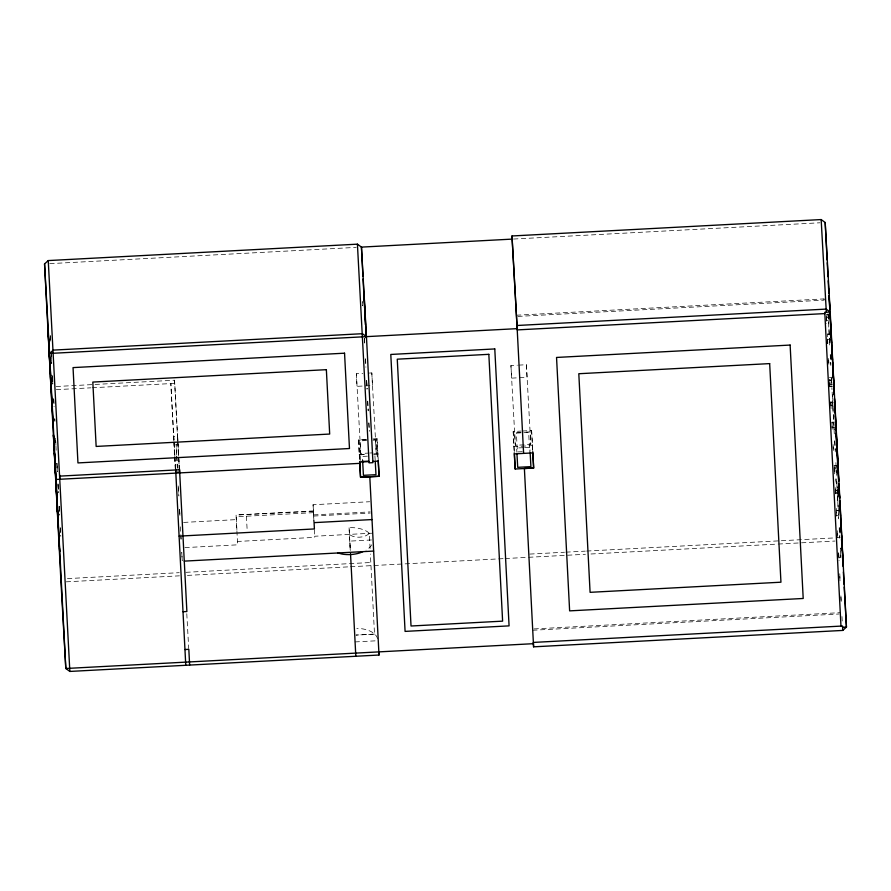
<?xml version="1.0" encoding="UTF-8"?>
<svg xmlns="http://www.w3.org/2000/svg" width="891" height="891" viewBox="0 0 891 891"><rect width="100%" height="100%" fill="white"/><g stroke="black" fill="none" stroke-linecap="round" stroke-linejoin="round"><path stroke-width="0.67" stroke-dasharray="4.46 3.34" d="M835.279 490.729L835.424 493.347L837.25 492.01M350.219 549.881L349.083 527.795L351.633 527.628A23.222 13.454 -3 0 1 367.46 531.76L370.756 534.589M49.796 263.647L356.188 247.386M513.539 239.044L819.932 222.783M516.412 315.214L824.03 298.897L824.175 301.581M517.86 316.405L824.097 300.156L824.03 298.897M826.146 314.4L828.73 314.267M828.24 317.241L826.302 317.341L826.648 323.355M826.503 320.571L828.43 320.47M827.349 333.969L829.922 333.835M829.733 342.623L829.309 334.504L827.371 334.604L827.839 343.503M827.449 339.605L830.022 339.471M56.133 386.516L174.558 380.223L177.855 440.399M56.3 389.657L90.804 387.83M92.185 387.752L174.714 383.375M369.888 385.658L357.001 386.338L356.355 373.741L362.793 373.396M369.23 373.062L371.814 372.917L376.214 452.673L369.776 453.018M518.662 365.132L526.392 364.72L527.038 377.316L511.579 378.14L510.933 365.544L517.37 365.199M829.398 377.416L831.971 377.272M829.532 379.967L831.47 379.867L831.849 386.694M829.755 380.602L831.682 380.502L831.47 376.436L831.682 380.502M832.528 384.233L829.955 384.377L829.721 380.245M829.9 386.36L832.472 386.226M177.888 441.168L177.621 436.267L173.756 436.479L173.968 440.566M830.702 402.609L833.274 402.476M830.846 405.372L832.784 405.271M359.273 454.833L365.811 454.488L359.273 454.833L358.494 439.709L366.446 439.285M372.984 438.94L377.049 438.728L378.241 460.313M522.349 431.021L531.626 430.531L532.406 445.645L513.884 446.636L513.194 431.511L521.046 431.088M366.947 439.753L359.374 440.165L360.565 461.56M373.73 439.363L376.269 439.23L377.394 459.355M366.546 440.544L360.109 440.889L360.755 453.497L368.484 453.085M372.984 440.21L375.568 440.065L376.214 452.673M521.124 432.347L514.686 432.692L515.332 445.288L530.791 444.475L530.145 431.868L522.416 432.28M831.904 422.178L834.477 422.044M831.938 422.935L833.865 422.835L834.221 429.674M831.982 427.346L833.92 427.246L834.21 432.58M832.005 427.814L834.577 427.68M373.663 454.076L377.829 453.909L377.049 438.728M523.229 447.683L516.635 448.028L516.858 452.171M524.554 447.605L529.833 447.327L530.067 451.47M522.282 451.681L517.415 451.949L516.368 433.126L528.653 432.469L529.7 451.291M833.954 465.625L836.526 465.481M836.404 474.881L836.014 467.953L834.087 468.053L834.288 471.996M834.266 468.076L836.192 467.975L835.914 462.507M313.944 521.647L313.075 504.74L369.631 501.733M184.916 547.62L237.63 544.824L236.082 514.998L313.398 510.899M313.42 511.401L236.082 514.998M313.487 512.659L236.171 516.758L237.006 531.704M313.643 514.898L370.199 511.902M183.613 522.416L236.327 519.62M313.71 516.045L370.266 513.049M835.235 490.406L837.172 490.306L837.707 500.107L835.769 500.207M835.257 490.818L837.83 490.685M835.39 493.391L837.328 493.291M372.638 533.163L314.701 536.237L314.768 537.362L237.44 541.461L237.63 544.824M839.032 510.253L836.46 510.387L838.409 510.799L838.62 514.931M371.469 539.968L349.829 541.115L350.33 550.783M836.538 515.588L838.464 515.488L838.62 518.217M67.438 578.604L179.236 572.679M185.863 572.323L372.449 562.421M529.8 554.079L564.46 552.242M565.852 552.164L585.264 551.139M586.646 551.061L834.811 537.897M837.585 537.752L840.157 537.607M66.212 581.834L179.392 575.831M187.4 575.397L349.116 566.821M350.497 566.743L372.616 565.573M373.997 565.507L503.738 558.624M505.119 558.546L527.205 557.376M528.586 557.298L585.42 554.28M590.967 553.99L776.74 544.134M778.133 544.056L834.967 541.049M838.899 557.744L840.826 557.643L840.324 547.998L840.826 557.643M374.51 634.091L355.977 635.071L374.51 634.158L370.378 554.046M533.999 628.923L840.224 612.674M532.673 630.249L839.066 613.999M355.03 641.921L376.67 640.774M373.852 454.109L377.829 453.909M367.393 456.17L362.37 456.426L362.604 460.469M377.84 638.68L375.957 635.406L372.661 632.51A23.222 13.454 -3 0 0 356.834 628.378M835.357 478.89L837.417 488.012M828.162 314.077L828.619 322.252M829.009 329.057L829.309 334.504M828.062 313.832L828.597 323.756M830.234 354.629L830.846 365.522M832.294 394.769L833.118 409.47M833.419 414.816L833.865 422.835M833.074 410.595L832.617 402.075L830.679 402.175L831.058 407.031M834.7 441.245L835.301 451.937M835.903 462.629L836.192 467.975M836.783 481.686L838.409 510.799M839.199 528.519L839.745 538.231M826.391 316.906L826.525 321.25M827.661 343.447L827.427 339.115L829.365 339.003L829.721 345.519L828.073 313.61M828.608 360.176L828.842 364.263M829.755 383.809L829.922 386.794M833.074 446.703L833.274 450.545M834.199 467.073L834.499 472.586L834.176 465.425M834.165 469.434L834.466 474.981M835.301 489.727L835.535 493.859M837.518 533.241L837.807 538.331M838.665 553.578L838.899 558.033M839.745 576.488L839.979 580.843M840.904 597.248L841.126 601.503M841.984 616.539L842.363 623.544M531.626 430.531L532.896 453.463M532.384 445.099L532.751 451.648M526.392 364.72L530.791 444.475M510.933 365.544L515.332 445.288M513.194 431.511L514.452 454.533M513.873 445.99L514.252 452.862M377.806 453.385L378.196 460.491M374.922 455.802L375.156 459.845M362.76 305.702L362.537 301.648L362.715 305.813M364.441 338.446L364.798 345.274M365.555 358.772L365.934 365.522M366.624 380.769L367.059 388.977M367.738 401.095L368.25 410.573M368.818 423.036L369.264 431.11M356.355 373.741L360.755 453.497M358.494 439.709L359.775 462.774M359.251 454.154L359.574 460.101M349.083 527.795L350.308 549.814M313.075 504.74L314.077 522.638M246.384 516.223L247.219 531.147M177.933 441.78L179.559 469.757M186.787 613.721L188.714 648.548M176.719 455.078L176.106 444.03L177.354 468.354M176.797 456.459L177.42 467.497M178.256 485.951L178.801 495.608M179.57 509.407L179.96 516.301L179.614 509.563M180.873 536.594L181.018 539.255M181.764 552.587L182.209 560.573L181.786 552.476M174.836 455.758L170.849 383.587L173.801 440.566M174.87 456.56L175.527 468.154M50.531 339.772L50.23 334.314L50.676 342.489M51.121 351.889L51.756 363.55M52.346 375.768L52.803 384.088L52.402 375.902M53.616 398.489L54.073 406.619M55.688 440.767L56.133 448.552M56.968 463.532L57.414 471.562M58.16 484.949L58.528 491.709M56.868 463.509L57.302 471.306L56.89 463.275M58.015 484.091L58.461 492.478M59.229 506.311L59.697 514.608M59.096 506.255L59.24 508.794M60.287 527.595L60.755 535.892M830.356 354.796L830.846 364.263M834.789 440.622L835.279 450.189M839.266 527.327L839.756 536.972M831.47 379.867L831.971 389.59M832.138 392.096L833.208 413.513M833.308 414.66L834.288 433.917M836.014 467.953L836.426 475.839M836.616 478.901L838.687 518.852M826.436 315.481L826.725 321.027M828.619 358.494L828.908 364.363M829.733 379.343L830.089 386.282M830.88 401.551L831.169 407.109M831.949 422.379L832.305 429.328M833.096 444.598L833.341 450.3M835.324 487.633L835.602 493.191M836.393 508.46L836.738 515.833M837.54 530.68L837.896 538.454M838.631 552.62L839.055 560.795M839.768 573.715L840.124 580.654M840.915 595.934L841.193 601.481M827.505 339.805L827.672 343.258M829.744 384.043L829.9 386.906M830.824 404.146L831.069 409.014M831.96 426.154L832.127 429.373M836.393 512.069L836.604 516.201M371.814 372.917L372.46 385.525M364.519 338.201L364.876 345.017M366.702 380.535L367.125 388.721M368.885 422.824L369.308 430.999M364.408 338.558L364.764 345.385M365.466 359.028L365.889 367.226M366.602 380.936L367.014 389.111M367.649 401.362L368.139 410.896M370.088 548.522L369.308 533.341A11.46 6.638 -3 0 1 359.563 537.195A11.46 6.638 -3 0 1 349.45 534.4M314.356 529.61L314.768 537.362M177.621 436.267L177.977 443.083M178.022 443.885L179.28 468.243M174.558 380.223L177.665 440.366M177.732 441.747L179.091 468.154M178.49 487.9L178.913 496.031M179.47 509.596L179.826 516.346M180.472 526.826L181.096 538.977M174.035 441.925L174.736 455.546M174.814 456.905L175.416 468.454M173.868 441.958L174.58 455.858M174.658 457.25L175.226 468.365M52.614 377.127L52.97 384.066M53.761 399.335L54.117 406.274M59.307 506.767L59.519 510.866M60.41 528.151L60.822 536.226M51.299 354.674L51.7 363.439M55.543 438.205L56.166 450.245M57.948 483.88L58.416 492.266M59.174 507.068L59.597 515.154M371.703 544.846A23.222 13.454 -3 0 1 366.023 550.192M54.908 421.532L54.752 418.826L54.908 421.532"/><path stroke-width="1.34" d="M60.978 582.113L44.55 263.925L48.248 260.573L357.414 244.167L361.445 247.108L512.158 239.111L517.159 328.567M533.353 642.701L533.586 646.833L842.752 630.427L846.45 627.075L830.189 312.039L825.189 222.505L821.157 219.565L511.991 235.97L512.158 239.111M362.927 551.64L359.83 552.921A23.222 13.454 -3 0 1 342.099 554.068L337.878 552.966M511.991 235.97L517.003 325.493L826.157 309.099L830.189 312.039L824.776 312.329L840.97 626.106M517.159 328.645L49.551 353.46L44.55 263.925M517.226 329.904L824.843 313.587M59.764 476.117L179.559 469.757L186.876 611.527L183.011 611.727M361.835 461.493L368.139 461.159M369.019 461.605L359.741 462.095L360.532 477.22L379.076 476.295L378.296 461.115L372.884 461.393M175.761 472.286L179.626 472.085L179.425 468.766M56.055 479.469L359.808 463.353M515.143 469.011L533.653 468.031L532.874 452.906L514.441 453.887L515.143 469.011L514.252 452.862M372.015 519.564L314.077 522.638L314.4 528.942L179.113 536.126M184.281 561.118L373.641 551.072M184.96 649.539L188.825 649.327L189.638 665.076M533.364 642.422L842.518 626.017L842.752 630.427M533.419 643.681L65.811 668.495L60.811 578.961M842.585 627.275L846.45 627.075L844.211 587.124M357.414 244.167L369.086 462.863L372.95 462.663L366.446 336.642L362.414 333.702L53.26 350.107L49.551 353.46L65.811 668.495L69.843 671.435L379.009 655.03L369.798 476.73M838.899 494.527L839.489 497.133M828.931 292.838L828.708 288.996L828.864 291.78M829.064 295.389L829.833 308.965M829.944 311.249L833.82 384.166L832.628 362.693M831.515 342.812L831.314 339.404M831.793 347.713L832.472 359.975M833.553 382.317L834.232 394.668M834.711 405.16L835.09 411.831M836.226 434.006L836.939 446.491M837.061 448.964L838.364 472.375L834.455 398.555L835.001 412.644M837.952 467.853L838.698 481.251L837.952 468.065M838.854 484.013L839.645 498.214M839.779 500.542L840.347 510.699M839.122 490.618L839.489 497.278M841.382 533.041L840.625 519.475L841.16 531.994M841.516 535.346L842.919 560.584L840.324 510.187M841.516 538.921L842.14 549.936M842.441 555.449L843.064 566.464M843.365 571.977L844.067 584.373M821.157 219.565L826.325 312.251M532.751 451.648L533.653 468.031L524.387 468.521L533.586 646.833M530.145 452.84L530.913 466.628L517.716 467.33L516.936 453.541M378.196 460.491L379.076 476.295L360.532 477.22L359.641 461.415M375.234 461.204L375.98 474.703L363.428 475.326L362.604 460.469M366.446 336.642L361.445 247.108L362.938 276.188M366.324 337.834L365.934 330.594M378.853 652.279L379.009 655.03M175.627 468.978L185.774 665.287M48.248 260.573L69.843 671.435M59.697 475.137L59.92 479.269M51.155 389.1L47.824 325.939L50.609 375.846L50.575 375.178M49.105 350.631L49.896 365.043M833.62 380.401L833.82 384.166M838.13 467.875L838.364 472.375M364.085 294.81L363.985 292.794L366.301 337.8M366.101 333.746L366.201 335.718M47.824 325.939L47.991 328.957M52.97 421.632L53.182 425.586L50.431 376.347M53.538 436.969L53.427 434.875L57.659 515.254M54.585 455.602L54.429 452.784L57.915 517.482M55.376 471.406L55.487 473.5M55.899 481.129L59.686 551.596L59.519 548.444M57.581 510.977L57.737 513.795M54.897 463.22L55.019 465.637M57.302 508.895L57.436 511.311M825.189 222.505L827.115 259.983M827.26 262.756L827.973 276.633M828.196 280.799L828.842 293.284M829.053 295.634L829.799 309.4M829.944 312.14L830.624 326.139M830.835 330.115L831.414 343.247M831.771 350.185L832.272 359.897M832.628 366.847L833.208 377.94M833.542 382.506L834.21 394.925M835.312 415.885L836.003 429.685M836.203 433.149L836.337 435.799M836.215 436.234L836.716 445.945M837.072 452.884L837.651 463.988M838.865 484.982L839.556 498.247M839.756 502.212L840.469 515.989M517.003 325.493L523.607 453.408M363.082 278.961L363.795 292.805M363.94 295.578L364.586 308.041M364.876 313.576L365.444 324.658M365.733 330.193L366.09 337.121M350.519 553.679L355.821 656.266M344.55 353.192L73.04 367.604L77.951 462.919L349.472 448.518L344.55 353.192M494.783 348.938L390.793 354.451L405.082 631.396L509.073 625.872L494.783 348.938M488.836 354.328L397.263 359.184L411.029 626.005L502.613 621.15L488.836 354.328M326.362 369.676L92.82 382.072L96.15 446.436L329.681 434.051L326.362 369.676M790.128 345.062L556.541 357.447L569.627 610.87L803.203 598.474L790.128 345.062M769.668 363.606L578.805 373.73L590.087 592.326L780.95 582.202L769.668 363.606"/></g></svg>
